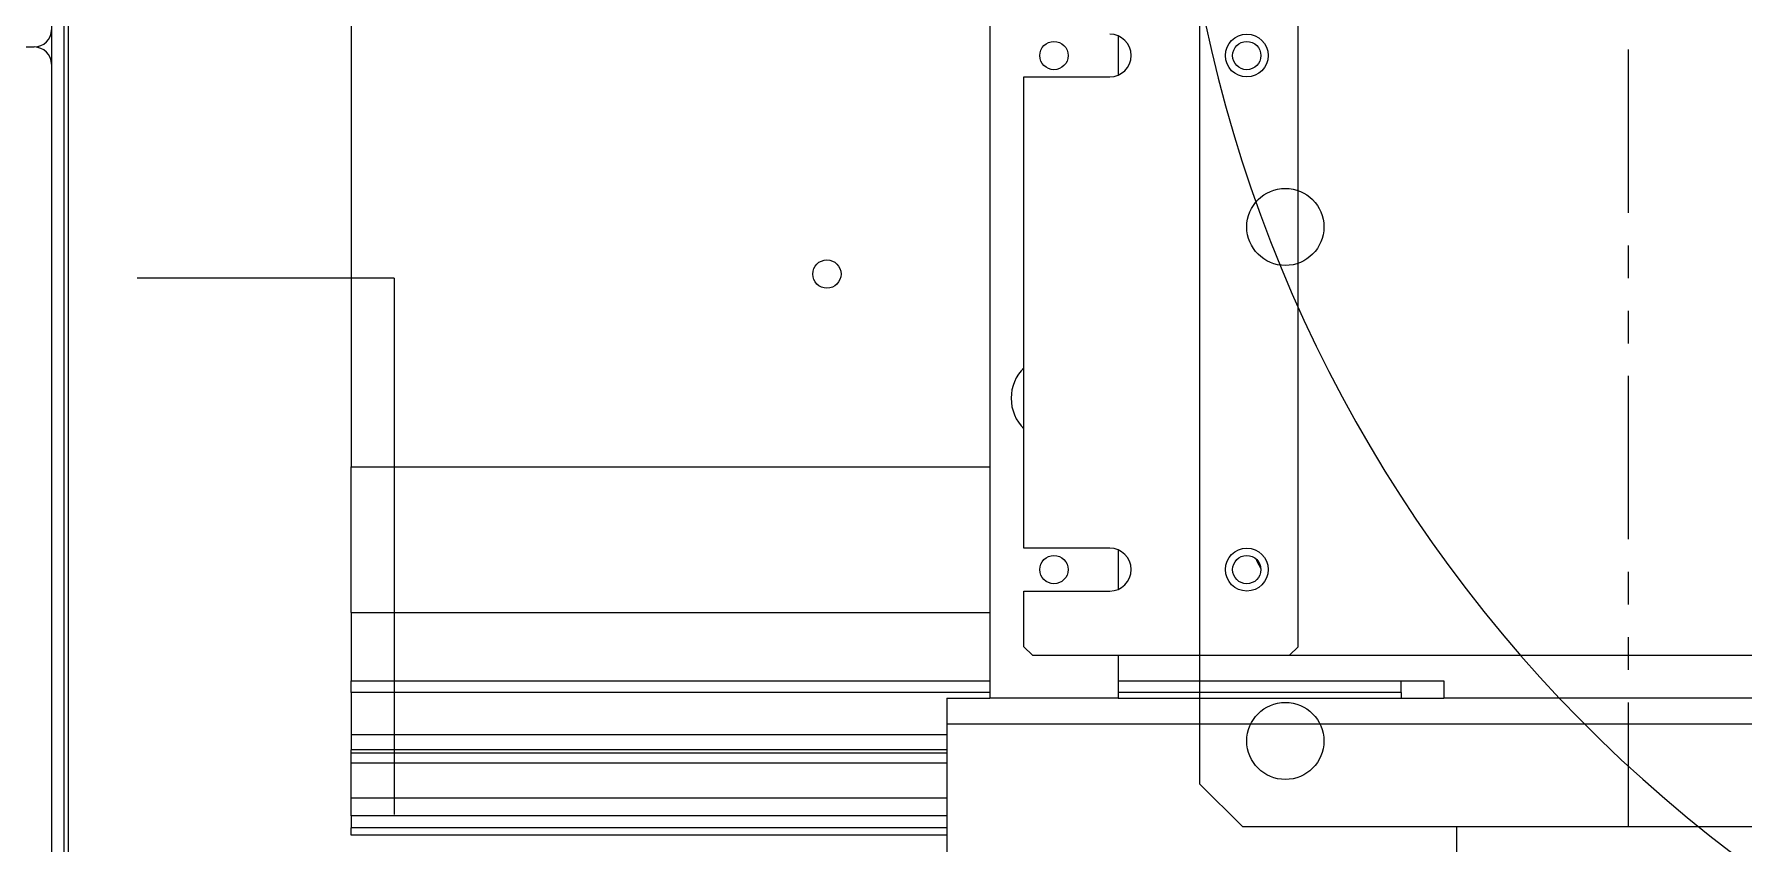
# Model space of a CAD drawing. Extents: x 500 to 100500, y -14500 to 21140.
# Drawn here: x 6210.5 to 6410, y -2364.7 to -2270.2 of the extents above; entities that cross this region are included whole.
import ezdxf

# ---------------------------------------------------------------- set-up
doc = ezdxf.new("R2010")
doc.units = 0
doc.linetypes.add('PHANTOM', pattern=[12.7, 6.35, -1.27, 1.27, -1.27, 1.27, -1.27])
doc.linetypes.add('SLD-Solid', pattern=[0])
doc.layers.get('0').update_dxf_attribs({"linetype": 'CONTINUOUS'})
doc.layers.add('D', color=7, linetype='CONTINUOUS')
doc.layers.add('M06SMMF-001B', color=7, linetype='CONTINUOUS')
doc.layers.add('MODEL', color=7, linetype='SLD-Solid', lineweight=15)

# ---------------------------------------------------------------- blocks, each defined once
blk = doc.blocks.new('KA$Cbf7906b1')
at = {"layer": 'M06SMMF-001B', "color": 6}
blk.add_line((218, 664.6), (218, 602.03), dxfattribs=at)
at = {"layer": 'MODEL'}
for p, q in [((178, 781.6), (178, 464.6)), ((179.5, 464.6), (179.5, 728.6)), ((180, 464.6), (180, 728.6))]:
    blk.add_line(p, q, dxfattribs=at)
at = {"layer": 'MODEL', "color": 6}
blk.add_line((218, 664.6), (188, 664.6), dxfattribs=at)
blk = doc.blocks.new('KZXCVASDF123')
at = {"color": 7, "linetype": 'Continuous', "lineweight": 18}
for p, q in [((-58749.07, -66317.67, 21.36), (-58749.07, -66467.67, 21.36)), ((-58713.07, -66461.67, 21.36), (-58713.07, -66323.67, 21.36)), ((-58823.57, -66344.67, 21.36), (-58823.57, -66440.67, 21.36)), ((-58734.07, -66390.38, 21.36), (-58734.07, -66394.97, 21.36)), ((-58745.07, -66450.17, 21.36), (-58745.07, -66395.17, 21.36)), ((-58745.07, -66395.17, 21.36), (-58735.07, -66395.17, 21.36)), ((-58823.57, -66440.67, 21.36), (-58749.07, -66440.67, 21.36)), ((-58823.57, -66457.67, 21.36), (-58823.57, -66440.67, 21.36)), ((-58735.07, -66450.17, 21.36), (-58745.07, -66450.17, 21.36)), ((-58734.07, -66450.38, 21.36), (-58734.07, -66454.97, 21.36)), ((-58745.07, -66461.67, 21.36), (-58745.07, -66455.17, 21.36)), ((-58745.07, -66455.17, 21.36), (-58735.07, -66455.17, 21.36)), ((-58823.57, -66457.67, 21.36), (-58823.57, -66465.67, 21.36)), ((-58823.57, -66457.67, 21.36), (-58749.07, -66457.67, 21.36)), ((-58745.07, -66461.67, 21.36), (-58744.07, -66462.67, 21.36)), ((-58744.07, -66462.67, 21.36), (-58714.07, -66462.67, 21.36)), ((-58734.07, -66462.67, 21.36), (-58734.07, -66467.67, 21.36)), ((-58714.07, -66462.67, 21.36), (-58713.07, -66461.67, 21.36)), ((-58714.07, -66462.67, 21.36), (-57909.57, -66462.67, 21.36)), ((-58823.57, -66467.02, 21.36), (-58823.57, -66465.67, 21.36)), ((-58823.57, -66465.67, 21.36), (-58749.07, -66465.67, 21.36)), ((-58749.07, -66467.02, 21.36), (-58823.57, -66467.02, 21.36)), ((-58823.57, -66467.02, 21.36), (-58823.57, -66471.94, 21.36)), ((-58734.07, -66465.67, 21.36), (-58696.07, -66465.67, 21.36)), ((-58701.07, -66467.02, 21.36), (-58734.07, -66467.02, 21.36)), ((-58701.07, -66467.02, 21.36), (-58701.07, -66465.67, 21.36)), ((-58701.07, -66467.02, 21.36), (-58701.07, -66467.67, 21.36)), ((-58696.07, -66465.67, 21.36), (-58696.07, -66467.67, 21.36)), ((-58754.07, -66467.67, 21.36), (-58749.07, -66467.67, 21.36)), ((-58754.07, -66467.67, 21.36), (-58754.07, -66470.67, 21.36)), ((-58734.07, -66467.67, 21.36), (-58749.07, -66467.67, 21.36)), ((-58734.07, -66467.67, 21.36), (-58696.07, -66467.67, 21.36)), ((-57909.57, -66467.67, 21.36), (-58696.07, -66467.67, 21.36)), ((-58754.07, -66470.67, 21.36), (-58754.07, -66485.67, 21.36)), ((-58754.07, -66470.67, 21.36), (-57909.57, -66470.67, 21.36)), ((-58754.07, -66471.94, 21.36), (-58823.57, -66471.94, 21.36)), ((-58823.57, -66471.94, 21.36), (-58823.57, -66473.7, 21.36)), ((-58823.57, -66474.08, 21.36), (-58823.57, -66473.7, 21.36)), ((-58754.07, -66473.7, 21.36), (-58823.57, -66473.7, 21.36)), ((-58754.07, -66474.08, 21.36), (-58823.57, -66474.08, 21.36)), ((-58823.57, -66475.26, 21.36), (-58823.57, -66474.08, 21.36)), ((-58823.57, -66479.36, 21.36), (-58823.57, -66475.26, 21.36)), ((-58754.07, -66475.26, 21.36), (-58823.57, -66475.26, 21.36)), ((-58754.07, -66479.36, 21.36), (-58823.57, -66479.36, 21.36)), ((-58823.57, -66481.41, 21.36), (-58823.57, -66479.36, 21.36)), ((-58754.07, -66481.41, 21.36), (-58823.57, -66481.41, 21.36)), ((-58823.57, -66481.41, 21.36), (-58823.57, -66482.82, 21.36)), ((-58754.07, -66482.82, 21.36), (-58823.57, -66482.82, 21.36)), ((-58823.57, -66483.67, 21.36), (-58823.57, -66482.82, 21.36)), ((-58754.07, -66483.67, 21.36), (-58823.57, -66483.67, 21.36))]:
    blk.add_line(p, q, dxfattribs=at)
at = {"color": 7, "linetype": 'Continuous', "lineweight": 18, "elevation": 21.36, "flags": 128}
for points in [[(-58717.97, -66451.45), (-58717.89, -66451.67), (-58717.43, -66452.53)], [(-58717.8, -66451.62), (-58717.79, -66451.64), (-58717.47, -66452.29)]]:
    blk.add_lwpolyline(points, dxfattribs=at)
at = {"color": 7, "linetype": 'Continuous', "lineweight": 18}
for centre, radius in [((-58741.57, -66392.67, 21.36), 1.65), ((-58719.07, -66392.67, 21.36), 2.5), ((-58719.07, -66392.67, 21.36), 1.65), ((-58768.07, -66418.17, 21.36), 1.65), ((-58741.57, -66452.67, 21.36), 1.65), ((-58719.07, -66452.67, 21.36), 2.5), ((-58719.07, -66452.67, 21.36), 1.65)]:
    blk.add_circle(centre, radius, dxfattribs=at)
for centre, radius, start, end in [((-58735.07, -66392.67, 21.36), 2.5, 270, 90), ((-58741.57, -66432.67, 21.36), 5, 134.427, 180), ((-58741.57, -66432.67, 21.36), 5, 180, 225.573), ((-58735.07, -66452.67, 21.36), 2.5, 270, 90)]:
    blk.add_arc(centre, radius, start, end, dxfattribs=at)
blk = doc.blocks.new('KA$C03f0ad08')
at = {"layer": 'MODEL', "color": 4}
for p, q in [((179.5, 143.6), (179.5, 1289.6)), ((180, 143.6), (180, 1289.6)), ((109, 766.6), (176, 766.6)), ((178, 764.6), (178, 189.6))]:
    blk.add_line(p, q, dxfattribs=at)
for centre, start, end in [((176, 768.6), 270, 0), ((176, 764.6), 0, 90)]:
    blk.add_arc(centre, 2, start, end, dxfattribs=at)
blk = doc.blocks.new('KASDADS')
at = {"layer": 'MODEL', "color": 4}
blk.add_arc((-53358.87, -66142.79, 21.36), 164, 90, 241.4079, dxfattribs=at)
blk = doc.blocks.new('KA$C100bd9fb')
at = {"color": 60, "linetype": 'PHANTOM', "lineweight": 18, "ltscale": 3}
for p, q in [((25, 205, 21.36), (25, 0, 21.36)), ((25, 0, 21.36), (425, 0, 21.36))]:
    blk.add_line(p, q, dxfattribs=at)
blk = doc.blocks.new('KJG24hsdg')
at = {"color": 1, "linetype": 'Continuous', "lineweight": 25}
for p, q in [((-18300.42, -19567.27), (-18300.42, -19757.27)), ((-18300.42, -19757.27), (-18295.42, -19762.27)), ((-18295.42, -19762.27), (-18230.42, -19762.27)), ((-18270.42, -19786.42), (-18270.42, -19762.27))]:
    blk.add_line(p, q, dxfattribs=at)
for centre in [(-18290.42, -19692.27), (-18290.42, -19752.27)]:
    blk.add_circle(centre, 4.5, dxfattribs=at)

msp = doc.modelspace()

# ---------------------------------------------------------------- block references
at = {"layer": 'D', "color": 1}
for name, p in [('KZXCVASDF123', (65071.07, 64119.97, -31.83)), ('KASDADS', (59866.51, 63907.78, -97.17))]:
    msp.add_blockref(name, p, dxfattribs=at)
at = {"layer": 'D', "color": 0}
msp.add_blockref('KA$C100bd9fb', (6371.5, -2362.7, -31.83), dxfattribs=at)
at = {"layer": 'D'}
msp.add_blockref('KJG24hsdg', (24646.92, 17399.57, -10.47), dxfattribs=at)
at = {"layer": 'M06SMMF-001B'}
for name, p in [('KA$C03f0ad08', (6034.5, -3038.3, -10.47)), ('KA$Cbf7906b1', (6034.5, -2963.3, -10.47))]:
    msp.add_blockref(name, p, dxfattribs=at)

doc.saveas('drawing.dxf')
